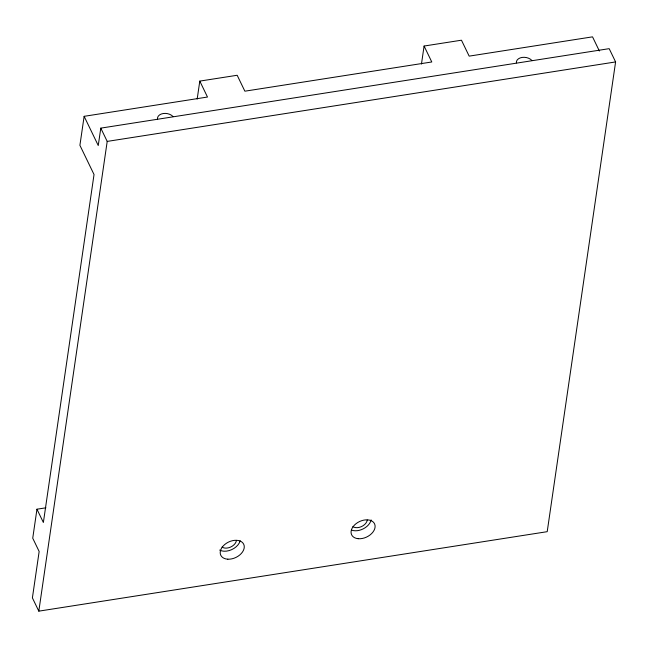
<?xml version="1.0" encoding="UTF-8"?>
<svg xmlns="http://www.w3.org/2000/svg" width="648" height="648" viewBox="0 0 648 648"><rect width="100%" height="100%" fill="white"/><g stroke="black" fill="none" stroke-linecap="round" stroke-linejoin="round"><path stroke-width="0.97" d="M599.376 51.014L592.531 36.847L469.168 56.133L461.465 40.2L424.084 46.04L431.787 61.973L244.871 91.19L237.176 75.265L199.795 81.105L207.49 97.038L84.135 116.324L79.907 145.314L94.033 174.523L43.376 522.482L36.96 509.207L45.911 507.805M36.96 509.207L32.732 538.205L39.155 551.48L32.4 597.877L38.815 611.153L547.212 531.676L615.6 61.933L609.185 48.657L100.788 128.134L98.253 145.533L84.135 116.324M38.815 611.153L107.204 141.41L100.788 128.134M197.17 99.103L199.795 81.105M421.467 64.039L424.084 46.04M107.204 141.41L615.6 61.933M516.351 62.872A8.546 5.775 8.3 0 1 522.061 57.429A8.546 5.775 8.3 0 1 531.87 60.45M157.48 118.973A8.546 5.775 8.3 0 1 163.199 113.53A8.546 5.775 8.3 0 1 173.008 116.543M236.431 540.521A8.546 5.727 -25.8 0 1 230.631 547.058A8.546 5.727 -25.8 0 1 222.07 547.074M367.262 520.069A8.546 5.727 -25.8 0 1 361.463 526.605A8.546 5.727 -25.8 0 1 352.901 526.621M240.189 540.724A12.717 8.529 -25.8 0 1 231.717 549.634A12.717 8.529 -25.8 0 1 219.664 550.087M371.11 519.907A12.717 8.529 -25.8 0 1 351.613 530.137M227.837 559.192A12.717 8.529 -25.8 0 0 244.142 545.535A12.717 8.529 -25.8 0 0 224.734 544.506A12.717 8.529 -25.8 0 0 227.837 559.192M358.142 538.699A12.717 8.529 -25.8 0 0 375.054 525.504A12.717 8.529 -25.8 0 0 356.044 523.681A12.717 8.529 -25.8 0 0 358.142 538.699"/></g></svg>
